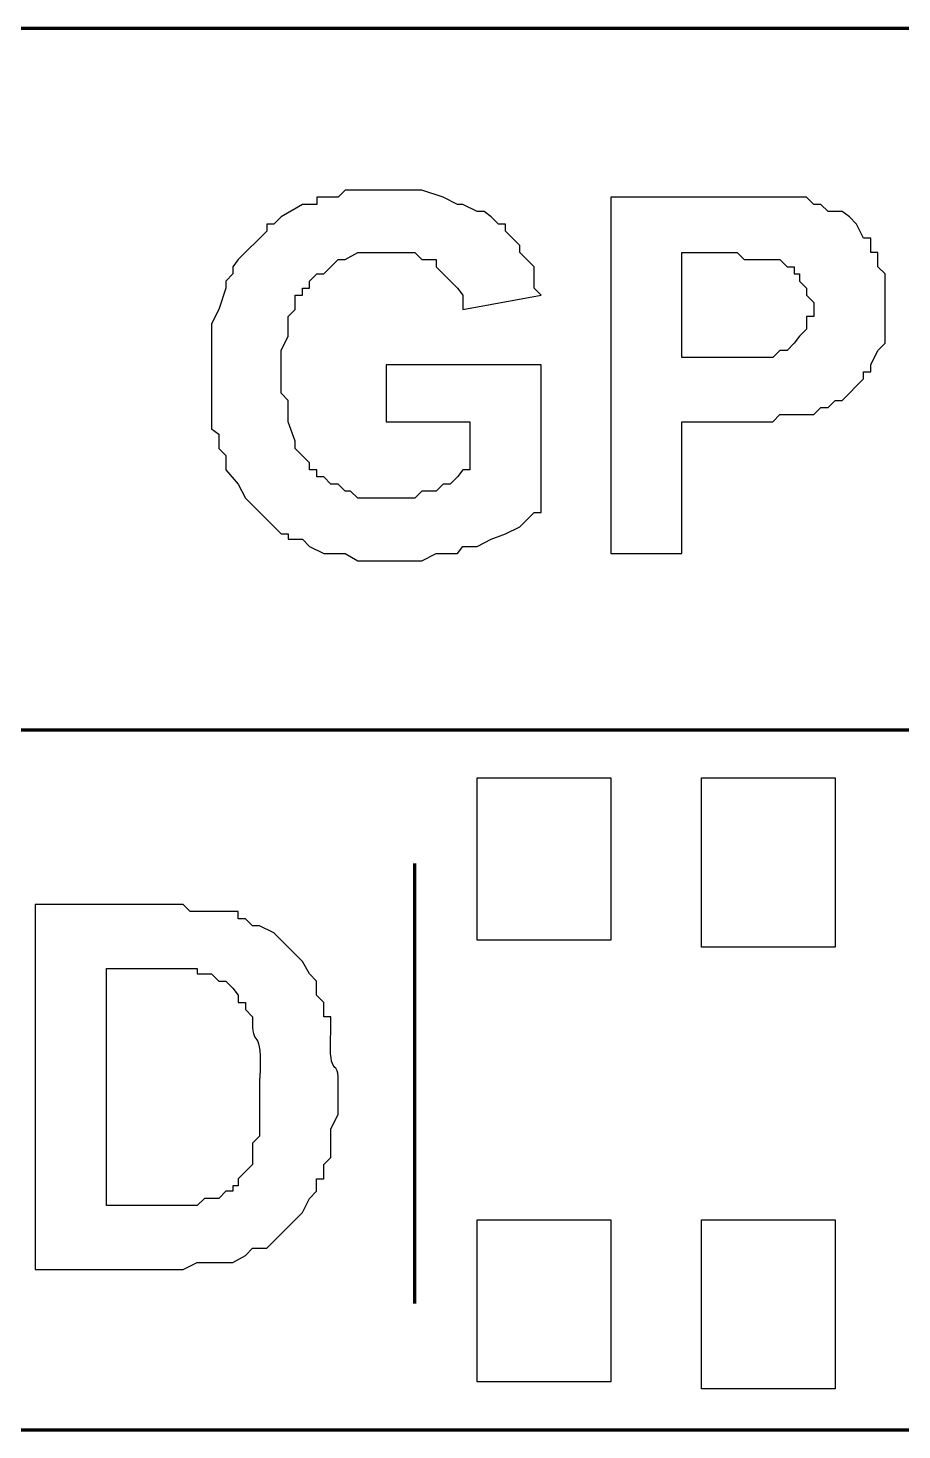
# Model space of a CAD drawing. Header units: millimetres. Extents: x -109 to -14.2, y -107.5 to -24.7.
# Drawn here: x -43.36 to -40.19, y -86.43 to -81.35 of the extents above; entities that cross this region are included whole.
import ezdxf

# ---------------------------------------------------------------- set-up
doc = ezdxf.new("R2010")
doc.units = ezdxf.units.MM
doc.header["$MEASUREMENT"] = 0
doc.layers.add('layer 1', color=7, linetype='Continuous')

msp = doc.modelspace()

# ---------------------------------------------------------------- linework, layer by layer
at = {"layer": 'layer 1', "color": 0, "lineweight": 80}
for points in [[(-46.6086, -81.3464), (-46.6086, -81.3464), (-37.9674, -81.3464), (-37.9674, -81.3464)], [(-46.6086, -83.889), (-46.6086, -83.889), (-37.9674, -83.889), (-37.9674, -83.889)], [(-46.6086, -86.4253), (-46.6086, -86.4253), (-37.9674, -86.4253), (-37.9674, -86.4253)]]:
    msp.add_open_spline(points, degree=3, dxfattribs=at)
at = {"layer": 'layer 1', "color": 0}
for points, knots in [([(-42.0589, -82.7726), (-42.0589, -82.7726), (-42.0589, -82.5661), (-42.0589, -82.5661), (-42.0589, -82.5661), (-42.0589, -82.5661), (-41.4974, -82.5661), (-41.4974, -82.5661), (-41.4974, -82.5661), (-41.4974, -82.5661), (-41.4974, -83.1017), (-41.4974, -83.1017), (-41.4974, -83.1017), (-41.4974, -83.1017), (-41.5232, -83.1017), (-41.5232, -83.1017), (-41.5232, -83.1017), (-41.5232, -83.1017), (-41.5749, -83.1533), (-41.5749, -83.1533), (-41.5749, -83.1533), (-41.5749, -83.1533), (-41.6265, -83.1792), (-41.6265, -83.1792), (-41.6265, -83.1792), (-41.6265, -83.1792), (-41.6781, -83.1985), (-41.6781, -83.1985), (-41.6781, -83.1985), (-41.6781, -83.1985), (-41.7297, -83.2243), (-41.7297, -83.2243), (-41.7297, -83.2243), (-41.7297, -83.2243), (-41.7814, -83.2243), (-41.7814, -83.2243), (-41.7814, -83.2243), (-41.7814, -83.2243), (-41.8008, -83.2501), (-41.8008, -83.2501), (-41.8008, -83.2501), (-41.8008, -83.2501), (-41.8782, -83.2501), (-41.8782, -83.2501), (-41.8782, -83.2501), (-41.8782, -83.2501), (-41.9298, -83.276), (-41.9298, -83.276), (-41.9298, -83.276), (-41.9298, -83.276), (-42.1621, -83.276), (-42.1621, -83.276), (-42.1621, -83.276), (-42.1621, -83.276), (-42.2073, -83.2501), (-42.2073, -83.2501), (-42.2073, -83.2501), (-42.2073, -83.2501), (-42.2848, -83.2501), (-42.2848, -83.2501), (-42.2848, -83.2501), (-42.2848, -83.2501), (-42.3364, -83.2243), (-42.3364, -83.2243), (-42.3364, -83.2243), (-42.3364, -83.2243), (-42.3622, -83.1985), (-42.3622, -83.1985), (-42.3622, -83.1985), (-42.3622, -83.1985), (-42.4138, -83.1985), (-42.4138, -83.1985), (-42.4138, -83.1985), (-42.4138, -83.1985), (-42.4138, -83.1792), (-42.4138, -83.1792), (-42.4138, -83.1792), (-42.4138, -83.1792), (-42.4396, -83.1792), (-42.4396, -83.1792), (-42.4396, -83.1792), (-42.4396, -83.1792), (-42.5687, -83.0501), (-42.5687, -83.0501), (-42.5687, -83.0501), (-42.5687, -83.0501), (-42.5945, -82.9985), (-42.5945, -82.9985), (-42.5945, -82.9985), (-42.5945, -82.9985), (-42.6397, -82.9468), (-42.6397, -82.9468), (-42.6397, -82.9468), (-42.6397, -82.9468), (-42.6397, -82.8952), (-42.6397, -82.8952), (-42.6397, -82.8952), (-42.6397, -82.8952), (-42.6655, -82.8694), (-42.6655, -82.8694), (-42.6655, -82.8694), (-42.6655, -82.8694), (-42.6655, -82.8177), (-42.6655, -82.8177), (-42.6655, -82.8177), (-42.6655, -82.8177), (-42.6913, -82.7984), (-42.6913, -82.7984), (-42.6913, -82.7984), (-42.6913, -82.7984), (-42.6913, -82.6693), (-42.6913, -82.6693), (-42.6913, -82.6693), (-42.6913, -82.5854), (-42.6913, -82.5015), (-42.6913, -82.4176), (-42.6913, -82.4176), (-42.6913, -82.4176), (-42.6655, -82.366), (-42.6655, -82.366), (-42.6655, -82.366), (-42.6655, -82.366), (-42.6397, -82.2886), (-42.6397, -82.2886), (-42.6397, -82.2886), (-42.6397, -82.2886), (-42.6397, -82.2628), (-42.6397, -82.2628), (-42.6397, -82.2628), (-42.6397, -82.2628), (-42.6139, -82.2369), (-42.6139, -82.2369), (-42.6139, -82.2369), (-42.6139, -82.2369), (-42.6139, -82.2111), (-42.6139, -82.2111), (-42.6139, -82.2111), (-42.6139, -82.2111), (-42.5945, -82.1853), (-42.5945, -82.1853), (-42.5945, -82.1853), (-42.5945, -82.1853), (-42.4913, -82.0821), (-42.4913, -82.0821), (-42.4913, -82.0821), (-42.4913, -82.0821), (-42.4913, -82.0563), (-42.4913, -82.0563), (-42.4913, -82.0563), (-42.4913, -82.0563), (-42.4654, -82.0563), (-42.4654, -82.0563), (-42.4654, -82.0563), (-42.4654, -82.0563), (-42.4396, -82.0304), (-42.4396, -82.0304), (-42.4396, -82.0304), (-42.4396, -82.0304), (-42.3622, -81.9853), (-42.3622, -81.9853), (-42.3622, -81.9853), (-42.3622, -81.9853), (-42.3106, -81.9853), (-42.3106, -81.9853), (-42.3106, -81.9853), (-42.3106, -81.9853), (-42.3106, -81.9595), (-42.3106, -81.9595), (-42.3106, -81.9595), (-42.3106, -81.9595), (-42.2331, -81.9595), (-42.2331, -81.9595), (-42.2331, -81.9595), (-42.2331, -81.9595), (-42.2073, -81.9336), (-42.2073, -81.9336), (-42.2073, -81.9336), (-42.2073, -81.9336), (-41.9298, -81.9336), (-41.9298, -81.9336), (-41.9298, -81.9336), (-41.9298, -81.9336), (-41.8524, -81.9595), (-41.8524, -81.9595), (-41.8524, -81.9595), (-41.8524, -81.9595), (-41.8008, -81.9853), (-41.8008, -81.9853), (-41.8008, -81.9853), (-41.8008, -81.9853), (-41.7814, -81.9853), (-41.7814, -81.9853), (-41.7814, -81.9853), (-41.7814, -81.9853), (-41.7297, -82.0111), (-41.7297, -82.0111), (-41.7297, -82.0111), (-41.7297, -82.0111), (-41.7039, -82.0111), (-41.7039, -82.0111), (-41.7039, -82.0111), (-41.7039, -82.0111), (-41.6781, -82.0304), (-41.6781, -82.0304), (-41.6781, -82.0304), (-41.6781, -82.0304), (-41.6523, -82.0563), (-41.6523, -82.0563), (-41.6523, -82.0563), (-41.6523, -82.0563), (-41.6265, -82.0563), (-41.6265, -82.0563), (-41.6265, -82.0563), (-41.6265, -82.0563), (-41.6265, -82.0821), (-41.6265, -82.0821), (-41.6265, -82.0821), (-41.6265, -82.0821), (-41.5749, -82.1337), (-41.5749, -82.1337), (-41.5749, -82.1337), (-41.5749, -82.1337), (-41.5749, -82.1595), (-41.5749, -82.1595), (-41.5749, -82.1595), (-41.5749, -82.1595), (-41.5232, -82.2111), (-41.5232, -82.2111), (-41.5232, -82.2111), (-41.5232, -82.2111), (-41.5232, -82.2886), (-41.5232, -82.2886), (-41.5232, -82.2886), (-41.5232, -82.2886), (-41.4974, -82.3144), (-41.4974, -82.3144), (-41.4974, -82.3144), (-41.4974, -82.3144), (-41.7814, -82.366), (-41.7814, -82.366), (-41.7814, -82.366), (-41.7814, -82.366), (-41.7814, -82.3144), (-41.7814, -82.3144), (-41.7814, -82.3144), (-41.7814, -82.3144), (-41.8008, -82.2886), (-41.8008, -82.2886), (-41.8008, -82.2886), (-41.8008, -82.2886), (-41.8782, -82.2111), (-41.8782, -82.2111), (-41.8782, -82.2111), (-41.8782, -82.2111), (-41.8782, -82.1853), (-41.8782, -82.1853), (-41.8782, -82.1853), (-41.8782, -82.1853), (-41.9298, -82.1853), (-41.9298, -82.1853), (-41.9298, -82.1853), (-41.9298, -82.1853), (-41.9556, -82.1595), (-41.9556, -82.1595), (-41.9556, -82.1595), (-41.9556, -82.1595), (-42.1621, -82.1595), (-42.1621, -82.1595), (-42.1621, -82.1595), (-42.1621, -82.1595), (-42.2073, -82.1853), (-42.2073, -82.1853), (-42.2073, -82.1853), (-42.2073, -82.1853), (-42.2331, -82.1853), (-42.2331, -82.1853), (-42.2331, -82.1853), (-42.2331, -82.1853), (-42.2848, -82.2369), (-42.2848, -82.2369), (-42.2848, -82.2369), (-42.2848, -82.2369), (-42.3106, -82.2369), (-42.3106, -82.2369), (-42.3106, -82.2369), (-42.3106, -82.2369), (-42.3364, -82.2628), (-42.3364, -82.2628), (-42.3364, -82.2628), (-42.3364, -82.2628), (-42.3364, -82.2886), (-42.3364, -82.2886), (-42.3364, -82.2886), (-42.3364, -82.2886), (-42.3622, -82.2886), (-42.3622, -82.2886), (-42.3622, -82.2886), (-42.3622, -82.2886), (-42.3622, -82.3144), (-42.3622, -82.3144), (-42.3622, -82.3144), (-42.3622, -82.3144), (-42.388, -82.3144), (-42.388, -82.3144), (-42.388, -82.3144), (-42.388, -82.3144), (-42.388, -82.366), (-42.388, -82.366), (-42.388, -82.366), (-42.388, -82.366), (-42.4138, -82.3918), (-42.4138, -82.3918), (-42.4138, -82.3918), (-42.4138, -82.3918), (-42.4138, -82.4628), (-42.4138, -82.4628), (-42.4138, -82.4628), (-42.4138, -82.4628), (-42.4396, -82.5144), (-42.4396, -82.5144), (-42.4396, -82.5144), (-42.4396, -82.5144), (-42.4396, -82.6693), (-42.4396, -82.6693), (-42.4396, -82.6693), (-42.4396, -82.6693), (-42.4138, -82.6952), (-42.4138, -82.6952), (-42.4138, -82.6952), (-42.4138, -82.6952), (-42.4138, -82.7726), (-42.4138, -82.7726), (-42.4138, -82.7726), (-42.4138, -82.7726), (-42.388, -82.8436), (-42.388, -82.8436), (-42.388, -82.8436), (-42.388, -82.8436), (-42.388, -82.8694), (-42.388, -82.8694), (-42.388, -82.8694), (-42.388, -82.8694), (-42.3364, -82.921), (-42.3364, -82.921), (-42.3364, -82.921), (-42.3364, -82.921), (-42.3364, -82.9468), (-42.3364, -82.9468), (-42.3364, -82.9468), (-42.3364, -82.9468), (-42.3106, -82.9468), (-42.3106, -82.9468), (-42.3106, -82.9468), (-42.3106, -82.9468), (-42.3106, -82.9726), (-42.3106, -82.9726), (-42.3106, -82.9726), (-42.3106, -82.9726), (-42.2848, -82.9726), (-42.2848, -82.9726), (-42.2848, -82.9726), (-42.2848, -82.9726), (-42.2589, -82.9985), (-42.2589, -82.9985), (-42.2589, -82.9985), (-42.2589, -82.9985), (-42.2331, -82.9985), (-42.2331, -82.9985), (-42.2331, -82.9985), (-42.2331, -82.9985), (-42.2073, -83.0243), (-42.2073, -83.0243), (-42.2073, -83.0243), (-42.2073, -83.0243), (-42.188, -83.0243), (-42.188, -83.0243), (-42.188, -83.0243), (-42.188, -83.0243), (-42.1621, -83.0501), (-42.1621, -83.0501), (-42.1621, -83.0501), (-42.1621, -83.0501), (-41.9556, -83.0501), (-41.9556, -83.0501), (-41.9556, -83.0501), (-41.9556, -83.0501), (-41.9298, -83.0243), (-41.9298, -83.0243), (-41.9298, -83.0243), (-41.9298, -83.0243), (-41.8782, -83.0243), (-41.8782, -83.0243), (-41.8782, -83.0243), (-41.8782, -83.0243), (-41.8524, -82.9985), (-41.8524, -82.9985), (-41.8524, -82.9985), (-41.8524, -82.9985), (-41.8265, -82.9985), (-41.8265, -82.9985), (-41.8265, -82.9985), (-41.8265, -82.9985), (-41.8008, -82.9726), (-41.8008, -82.9726), (-41.8008, -82.9726), (-41.8008, -82.9726), (-41.7814, -82.9468), (-41.7814, -82.9468), (-41.7814, -82.9468), (-41.7814, -82.9468), (-41.7556, -82.9468), (-41.7556, -82.9468), (-41.7556, -82.9468), (-41.7556, -82.9468), (-41.7556, -82.7726), (-41.7556, -82.7726), (-41.7556, -82.7726), (-41.7556, -82.7726), (-42.0589, -82.7726), (-42.0589, -82.7726)], [0, 0, 0, 0, 0.009434, 0.009434, 0.009434, 0.009434, 0.018868, 0.018868, 0.018868, 0.018868, 0.028302, 0.028302, 0.028302, 0.028302, 0.037736, 0.037736, 0.037736, 0.037736, 0.04717, 0.04717, 0.04717, 0.04717, 0.056604, 0.056604, 0.056604, 0.056604, 0.066038, 0.066038, 0.066038, 0.066038, 0.075472, 0.075472, 0.075472, 0.075472, 0.084906, 0.084906, 0.084906, 0.084906, 0.09434, 0.09434, 0.09434, 0.09434, 0.103774, 0.103774, 0.103774, 0.103774, 0.113208, 0.113208, 0.113208, 0.113208, 0.122642, 0.122642, 0.122642, 0.122642, 0.132075, 0.132075, 0.132075, 0.132075, 0.141509, 0.141509, 0.141509, 0.141509, 0.150943, 0.150943, 0.150943, 0.150943, 0.160377, 0.160377, 0.160377, 0.160377, 0.169811, 0.169811, 0.169811, 0.169811, 0.179245, 0.179245, 0.179245, 0.179245, 0.188679, 0.188679, 0.188679, 0.188679, 0.198113, 0.198113, 0.198113, 0.198113, 0.207547, 0.207547, 0.207547, 0.207547, 0.216981, 0.216981, 0.216981, 0.216981, 0.226415, 0.226415, 0.226415, 0.226415, 0.235849, 0.235849, 0.235849, 0.235849, 0.245283, 0.245283, 0.245283, 0.245283, 0.254717, 0.254717, 0.254717, 0.254717, 0.264151, 0.264151, 0.264151, 0.264151, 0.273585, 0.273585, 0.273585, 0.273585, 0.283019, 0.283019, 0.283019, 0.283019, 0.292453, 0.292453, 0.292453, 0.292453, 0.301887, 0.301887, 0.301887, 0.301887, 0.311321, 0.311321, 0.311321, 0.311321, 0.320755, 0.320755, 0.320755, 0.320755, 0.330189, 0.330189, 0.330189, 0.330189, 0.339623, 0.339623, 0.339623, 0.339623, 0.349057, 0.349057, 0.349057, 0.349057, 0.358491, 0.358491, 0.358491, 0.358491, 0.367925, 0.367925, 0.367925, 0.367925, 0.377358, 0.377358, 0.377358, 0.377359, 0.386792, 0.386792, 0.386792, 0.386792, 0.396226, 0.396226, 0.396226, 0.396226, 0.40566, 0.40566, 0.40566, 0.40566, 0.415094, 0.415094, 0.415094, 0.415094, 0.424528, 0.424528, 0.424528, 0.424528, 0.433962, 0.433962, 0.433962, 0.433962, 0.443396, 0.443396, 0.443396, 0.443396, 0.45283, 0.45283, 0.45283, 0.45283, 0.462264, 0.462264, 0.462264, 0.462264, 0.471698, 0.471698, 0.471698, 0.471698, 0.481132, 0.481132, 0.481132, 0.481132, 0.490566, 0.490566, 0.490566, 0.490566, 0.5, 0.5, 0.5, 0.5, 0.509434, 0.509434, 0.509434, 0.509434, 0.518868, 0.518868, 0.518868, 0.518868, 0.528302, 0.528302, 0.528302, 0.528302, 0.537736, 0.537736, 0.537736, 0.537736, 0.54717, 0.54717, 0.54717, 0.54717, 0.556604, 0.556604, 0.556604, 0.556604, 0.566038, 0.566038, 0.566038, 0.566038, 0.575472, 0.575472, 0.575472, 0.575472, 0.584906, 0.584906, 0.584906, 0.584906, 0.59434, 0.59434, 0.59434, 0.59434, 0.603774, 0.603774, 0.603774, 0.603774, 0.613208, 0.613208, 0.613208, 0.613208, 0.622642, 0.622642, 0.622642, 0.622642, 0.632075, 0.632075, 0.632075, 0.632075, 0.641509, 0.641509, 0.641509, 0.641509, 0.650943, 0.650943, 0.650943, 0.650943, 0.660377, 0.660377, 0.660377, 0.660377, 0.669811, 0.669811, 0.669811, 0.669811, 0.679245, 0.679245, 0.679245, 0.679245, 0.688679, 0.688679, 0.688679, 0.688679, 0.698113, 0.698113, 0.698113, 0.698113, 0.707547, 0.707547, 0.707547, 0.707547, 0.716981, 0.716981, 0.716981, 0.716981, 0.726415, 0.726415, 0.726415, 0.726415, 0.735849, 0.735849, 0.735849, 0.735849, 0.745283, 0.745283, 0.745283, 0.745283, 0.754717, 0.754717, 0.754717, 0.754717, 0.764151, 0.764151, 0.764151, 0.764151, 0.773585, 0.773585, 0.773585, 0.773585, 0.783019, 0.783019, 0.783019, 0.783019, 0.792453, 0.792453, 0.792453, 0.792453, 0.801887, 0.801887, 0.801887, 0.801887, 0.811321, 0.811321, 0.811321, 0.811321, 0.820755, 0.820755, 0.820755, 0.820755, 0.830189, 0.830189, 0.830189, 0.830189, 0.839623, 0.839623, 0.839623, 0.839623, 0.849057, 0.849057, 0.849057, 0.849057, 0.858491, 0.858491, 0.858491, 0.858491, 0.867925, 0.867925, 0.867925, 0.867925, 0.877358, 0.877358, 0.877358, 0.877359, 0.886792, 0.886792, 0.886792, 0.886792, 0.896226, 0.896226, 0.896226, 0.896226, 0.90566, 0.90566, 0.90566, 0.90566, 0.915094, 0.915094, 0.915094, 0.915094, 0.924528, 0.924528, 0.924528, 0.924528, 0.933962, 0.933962, 0.933962, 0.933962, 0.943396, 0.943396, 0.943396, 0.943396, 0.95283, 0.95283, 0.95283, 0.95283, 0.962264, 0.962264, 0.962264, 0.962264, 0.971698, 0.971698, 0.971698, 0.971698, 0.981132, 0.981132, 0.981132, 0.981132, 1, 1, 1, 1]), ([(-41.2457, -83.2501), (-41.2457, -83.2501), (-41.2457, -81.9595), (-41.2457, -81.9595), (-41.2457, -81.9595), (-41.2457, -81.9595), (-40.7875, -81.9595), (-40.7875, -81.9595), (-40.7875, -81.9595), (-40.7359, -81.9595), (-40.6843, -81.9595), (-40.6327, -81.9595), (-40.6327, -81.9595), (-40.6327, -81.9595), (-40.5359, -81.9595), (-40.5359, -81.9595), (-40.5359, -81.9595), (-40.5359, -81.9595), (-40.51, -81.9853), (-40.51, -81.9853), (-40.51, -81.9853), (-40.51, -81.9853), (-40.4842, -81.9853), (-40.4842, -81.9853), (-40.4842, -81.9853), (-40.4842, -81.9853), (-40.4584, -82.0111), (-40.4584, -82.0111), (-40.4584, -82.0111), (-40.4584, -82.0111), (-40.4068, -82.0111), (-40.4068, -82.0111), (-40.4068, -82.0111), (-40.4068, -82.0111), (-40.381, -82.0304), (-40.381, -82.0304), (-40.381, -82.0304), (-40.381, -82.0304), (-40.3552, -82.0563), (-40.3552, -82.0563), (-40.3552, -82.0563), (-40.3552, -82.0563), (-40.3294, -82.1079), (-40.3294, -82.1079), (-40.3294, -82.1079), (-40.3294, -82.1079), (-40.3035, -82.1079), (-40.3035, -82.1079), (-40.3035, -82.1079), (-40.3035, -82.1079), (-40.3035, -82.1595), (-40.3035, -82.1595), (-40.3035, -82.1595), (-40.3035, -82.1595), (-40.2777, -82.1595), (-40.2777, -82.1595), (-40.2777, -82.1595), (-40.2777, -82.1595), (-40.2777, -82.2111), (-40.2777, -82.2111), (-40.2777, -82.2111), (-40.2777, -82.2111), (-40.2519, -82.2369), (-40.2519, -82.2369), (-40.2519, -82.2369), (-40.2519, -82.2369), (-40.2519, -82.4886), (-40.2519, -82.4886), (-40.2519, -82.4886), (-40.2519, -82.4886), (-40.2777, -82.5144), (-40.2777, -82.5144), (-40.2777, -82.5144), (-40.2777, -82.5144), (-40.3035, -82.5661), (-40.3035, -82.5661), (-40.3035, -82.5661), (-40.3035, -82.5661), (-40.3035, -82.5919), (-40.3035, -82.5919), (-40.3035, -82.5919), (-40.3035, -82.5919), (-40.3294, -82.5919), (-40.3294, -82.5919), (-40.3294, -82.5919), (-40.3294, -82.5919), (-40.3294, -82.6177), (-40.3294, -82.6177), (-40.3294, -82.6177), (-40.3294, -82.6177), (-40.4068, -82.6952), (-40.4068, -82.6952), (-40.4068, -82.6952), (-40.4068, -82.6952), (-40.4326, -82.6952), (-40.4326, -82.6952), (-40.4326, -82.6952), (-40.4326, -82.6952), (-40.4584, -82.7209), (-40.4584, -82.7209), (-40.4584, -82.7209), (-40.4584, -82.7209), (-40.4842, -82.7209), (-40.4842, -82.7209), (-40.4842, -82.7209), (-40.4842, -82.7209), (-40.51, -82.7468), (-40.51, -82.7468), (-40.51, -82.7468), (-40.51, -82.7468), (-40.6327, -82.7468), (-40.6327, -82.7468), (-40.6327, -82.7468), (-40.6327, -82.7468), (-40.6585, -82.7726), (-40.6585, -82.7726), (-40.6585, -82.7726), (-40.6585, -82.7726), (-40.9876, -82.7726), (-40.9876, -82.7726), (-40.9876, -82.7726), (-40.9876, -82.7726), (-40.9876, -83.2501), (-40.9876, -83.2501), (-40.9876, -83.2501), (-40.9876, -83.2501), (-41.2457, -83.2501), (-41.2457, -83.2501)], [0, 0, 0, 0, 0.030303, 0.030303, 0.030303, 0.030303, 0.060606, 0.060606, 0.060606, 0.060606, 0.090909, 0.090909, 0.090909, 0.090909, 0.121212, 0.121212, 0.121212, 0.121212, 0.151515, 0.151515, 0.151515, 0.151515, 0.181818, 0.181818, 0.181818, 0.181818, 0.212121, 0.212121, 0.212121, 0.212121, 0.242424, 0.242424, 0.242424, 0.242424, 0.272727, 0.272727, 0.272727, 0.272727, 0.30303, 0.30303, 0.30303, 0.30303, 0.333333, 0.333333, 0.333333, 0.333333, 0.363636, 0.363636, 0.363636, 0.363636, 0.393939, 0.393939, 0.393939, 0.393939, 0.424242, 0.424242, 0.424242, 0.424242, 0.454545, 0.454545, 0.454545, 0.454545, 0.484848, 0.484848, 0.484848, 0.484848, 0.515152, 0.515152, 0.515152, 0.515152, 0.545455, 0.545455, 0.545455, 0.545455, 0.575758, 0.575758, 0.575758, 0.575758, 0.606061, 0.606061, 0.606061, 0.606061, 0.636364, 0.636364, 0.636364, 0.636364, 0.666667, 0.666667, 0.666667, 0.666667, 0.69697, 0.69697, 0.69697, 0.69697, 0.727273, 0.727273, 0.727273, 0.727273, 0.757576, 0.757576, 0.757576, 0.757576, 0.787879, 0.787879, 0.787879, 0.787879, 0.818182, 0.818182, 0.818182, 0.818182, 0.848485, 0.848485, 0.848485, 0.848485, 0.878788, 0.878788, 0.878788, 0.878788, 0.909091, 0.909091, 0.909091, 0.909091, 0.939394, 0.939394, 0.939394, 0.939394, 1, 1, 1, 1]), ([(-40.9876, -82.1595), (-40.9876, -82.1595), (-40.9876, -82.5403), (-40.9876, -82.5403), (-40.9876, -82.5403), (-40.9876, -82.5403), (-40.6585, -82.5403), (-40.6585, -82.5403), (-40.6585, -82.5403), (-40.6585, -82.5403), (-40.6327, -82.5144), (-40.6327, -82.5144), (-40.6327, -82.5144), (-40.6327, -82.5144), (-40.6068, -82.5144), (-40.6068, -82.5144), (-40.6068, -82.5144), (-40.6068, -82.5144), (-40.581, -82.4886), (-40.581, -82.4886), (-40.581, -82.4886), (-40.581, -82.4886), (-40.5617, -82.4628), (-40.5617, -82.4628), (-40.5617, -82.4628), (-40.5617, -82.4628), (-40.5359, -82.437), (-40.5359, -82.437), (-40.5359, -82.437), (-40.5359, -82.437), (-40.5359, -82.3918), (-40.5359, -82.3918), (-40.5359, -82.3918), (-40.5359, -82.3918), (-40.51, -82.3918), (-40.51, -82.3918), (-40.51, -82.3918), (-40.51, -82.3918), (-40.51, -82.3402), (-40.51, -82.3402), (-40.51, -82.3402), (-40.51, -82.3402), (-40.5359, -82.3144), (-40.5359, -82.3144), (-40.5359, -82.3144), (-40.5359, -82.3144), (-40.5359, -82.2886), (-40.5359, -82.2886), (-40.5359, -82.2886), (-40.5359, -82.2886), (-40.5617, -82.2628), (-40.5617, -82.2628), (-40.5617, -82.2628), (-40.5617, -82.2628), (-40.5617, -82.2369), (-40.5617, -82.2369), (-40.5617, -82.2369), (-40.5617, -82.2369), (-40.581, -82.2369), (-40.581, -82.2369), (-40.581, -82.2369), (-40.581, -82.2369), (-40.581, -82.2111), (-40.581, -82.2111), (-40.581, -82.2111), (-40.581, -82.2111), (-40.6068, -82.2111), (-40.6068, -82.2111), (-40.6068, -82.2111), (-40.6068, -82.2111), (-40.6327, -82.1853), (-40.6327, -82.1853), (-40.6327, -82.1853), (-40.6327, -82.1853), (-40.7617, -82.1853), (-40.7617, -82.1853), (-40.7617, -82.1853), (-40.7617, -82.1853), (-40.7875, -82.1595), (-40.7875, -82.1595), (-40.7875, -82.1595), (-40.7875, -82.1595), (-40.865, -82.1595), (-40.865, -82.1595), (-40.865, -82.1595), (-40.865, -82.1595), (-40.9876, -82.1595), (-40.9876, -82.1595)], [0, 0, 0, 0, 0.043478, 0.043478, 0.043478, 0.043478, 0.086957, 0.086957, 0.086957, 0.086957, 0.130435, 0.130435, 0.130435, 0.130435, 0.173913, 0.173913, 0.173913, 0.173913, 0.217391, 0.217391, 0.217391, 0.217391, 0.26087, 0.26087, 0.26087, 0.26087, 0.304348, 0.304348, 0.304348, 0.304348, 0.347826, 0.347826, 0.347826, 0.347826, 0.391304, 0.391304, 0.391304, 0.391304, 0.434783, 0.434783, 0.434783, 0.434783, 0.478261, 0.478261, 0.478261, 0.478261, 0.521739, 0.521739, 0.521739, 0.521739, 0.565217, 0.565217, 0.565217, 0.565217, 0.608696, 0.608696, 0.608696, 0.608696, 0.652174, 0.652174, 0.652174, 0.652174, 0.695652, 0.695652, 0.695652, 0.695652, 0.73913, 0.73913, 0.73913, 0.73913, 0.782609, 0.782609, 0.782609, 0.782609, 0.826087, 0.826087, 0.826087, 0.826087, 0.869565, 0.869565, 0.869565, 0.869565, 0.913043, 0.913043, 0.913043, 0.913043, 1, 1, 1, 1]), ([(-46.6086, -83.889), (-46.6086, -83.889), (-46.6086, -86.4253), (-46.6086, -86.4253), (-46.6086, -86.4253), (-46.6086, -86.4253), (-37.7157, -86.4253), (-37.7157, -86.4253), (-37.7157, -86.4253), (-37.7157, -86.4253), (-37.7157, -83.889), (-37.7157, -83.889), (-37.7157, -83.889), (-37.7157, -83.889), (-46.6086, -83.889), (-46.6086, -83.889)], [0, 0, 0, 0, 0.2, 0.2, 0.2, 0.2, 0.4, 0.4, 0.4, 0.4, 0.6, 0.6, 0.6, 0.6, 1, 1, 1, 1]), ([(-41.7297, -84.0633), (-41.7297, -84.0633), (-41.7297, -84.6506), (-41.7297, -84.6506), (-41.7297, -84.6506), (-41.7297, -84.6506), (-41.2457, -84.6506), (-41.2457, -84.6506), (-41.2457, -84.6506), (-41.2457, -84.6506), (-41.2457, -84.0633), (-41.2457, -84.0633), (-41.2457, -84.0633), (-41.2457, -84.0633), (-41.7297, -84.0633), (-41.7297, -84.0633)], [0, 0, 0, 0, 0.2, 0.2, 0.2, 0.2, 0.4, 0.4, 0.4, 0.4, 0.6, 0.6, 0.6, 0.6, 1, 1, 1, 1]), ([(-40.9167, -84.0633), (-40.9167, -84.0633), (-40.9167, -84.6764), (-40.9167, -84.6764), (-40.9167, -84.6764), (-40.9167, -84.6764), (-40.4327, -84.6764), (-40.4327, -84.6764), (-40.4327, -84.6764), (-40.4327, -84.6764), (-40.4327, -84.0633), (-40.4327, -84.0633), (-40.4327, -84.0633), (-40.4327, -84.0633), (-40.9167, -84.0633), (-40.9167, -84.0633)], [0, 0, 0, 0, 0.2, 0.2, 0.2, 0.2, 0.4, 0.4, 0.4, 0.4, 0.6, 0.6, 0.6, 0.6, 1, 1, 1, 1]), ([(-43.3303, -84.5215), (-43.3303, -84.5215), (-42.7947, -84.5215), (-42.7947, -84.5215), (-42.7947, -84.5215), (-42.7947, -84.5215), (-42.7689, -84.5473), (-42.7689, -84.5473), (-42.7689, -84.5473), (-42.7689, -84.5473), (-42.5946, -84.5473), (-42.5946, -84.5473), (-42.5946, -84.5473), (-42.5946, -84.5473), (-42.5946, -84.5731), (-42.5946, -84.5731), (-42.5946, -84.5731), (-42.5946, -84.5731), (-42.5688, -84.5731), (-42.5688, -84.5731), (-42.5688, -84.5731), (-42.5688, -84.5731), (-42.543, -84.5989), (-42.543, -84.5989), (-42.543, -84.5989), (-42.543, -84.5989), (-42.5172, -84.5989), (-42.5172, -84.5989), (-42.5172, -84.5989), (-42.5172, -84.5989), (-42.4656, -84.6247), (-42.4656, -84.6247), (-42.4656, -84.6247), (-42.4656, -84.6247), (-42.3623, -84.728), (-42.3623, -84.728), (-42.3623, -84.728), (-42.3623, -84.728), (-42.3365, -84.7732), (-42.3365, -84.7732), (-42.3365, -84.7732), (-42.3365, -84.7732), (-42.3107, -84.799), (-42.3107, -84.799), (-42.3107, -84.799), (-42.3107, -84.799), (-42.3107, -84.8506), (-42.3107, -84.8506), (-42.3107, -84.8506), (-42.3107, -84.8506), (-42.2849, -84.8764), (-42.2849, -84.8764), (-42.2849, -84.8764), (-42.2849, -84.8764), (-42.2849, -84.928), (-42.2849, -84.928), (-42.2849, -84.928), (-42.2849, -84.928), (-42.259, -84.928), (-42.259, -84.928), (-42.259, -84.928), (-42.259, -84.928), (-42.259, -84.9797), (-42.259, -84.9797), (-42.259, -84.9797), (-42.2695, -85.1788), (-42.2265, -85.0568), (-42.2332, -85.1797), (-42.2332, -85.1797), (-42.2332, -85.1797), (-42.2332, -85.283), (-42.2332, -85.283), (-42.2332, -85.283), (-42.2332, -85.283), (-42.259, -85.3346), (-42.259, -85.3346), (-42.259, -85.3346), (-42.259, -85.3346), (-42.259, -85.4379), (-42.259, -85.4379), (-42.259, -85.4379), (-42.259, -85.4379), (-42.2849, -85.4637), (-42.2849, -85.4637), (-42.2849, -85.4637), (-42.2849, -85.4637), (-42.2849, -85.5153), (-42.2849, -85.5153), (-42.2849, -85.5153), (-42.2849, -85.5153), (-42.3107, -85.5153), (-42.3107, -85.5153), (-42.3107, -85.5153), (-42.3107, -85.5153), (-42.3107, -85.5605), (-42.3107, -85.5605), (-42.3107, -85.5605), (-42.3107, -85.5605), (-42.3365, -85.5863), (-42.3365, -85.5863), (-42.3365, -85.5863), (-42.3365, -85.5863), (-42.3623, -85.6379), (-42.3623, -85.6379), (-42.3623, -85.6379), (-42.3623, -85.6379), (-42.4914, -85.767), (-42.4914, -85.767), (-42.4914, -85.767), (-42.4914, -85.767), (-42.543, -85.767), (-42.543, -85.767), (-42.543, -85.767), (-42.543, -85.767), (-42.5688, -85.7928), (-42.5688, -85.7928), (-42.5688, -85.7928), (-42.5688, -85.7928), (-42.614, -85.8186), (-42.614, -85.8186), (-42.614, -85.8186), (-42.614, -85.8186), (-42.743, -85.8186), (-42.743, -85.8186), (-42.743, -85.8186), (-42.743, -85.8186), (-42.7947, -85.8444), (-42.7947, -85.8444), (-42.7947, -85.8444), (-42.7947, -85.8444), (-43.3303, -85.8444), (-43.3303, -85.8444), (-43.3303, -85.8444), (-43.3303, -85.8444), (-43.3303, -84.5215), (-43.3303, -84.5215)], [0, 0, 0, 0, 0.028571, 0.028571, 0.028571, 0.028571, 0.057143, 0.057143, 0.057143, 0.057143, 0.085714, 0.085714, 0.085714, 0.085714, 0.114286, 0.114286, 0.114286, 0.114286, 0.142857, 0.142857, 0.142857, 0.142857, 0.171429, 0.171429, 0.171429, 0.171429, 0.2, 0.2, 0.2, 0.2, 0.228571, 0.228571, 0.228571, 0.228571, 0.257143, 0.257143, 0.257143, 0.257143, 0.285714, 0.285714, 0.285714, 0.285714, 0.314286, 0.314286, 0.314286, 0.314286, 0.342857, 0.342857, 0.342857, 0.342857, 0.371429, 0.371429, 0.371429, 0.371429, 0.4, 0.4, 0.4, 0.4, 0.428571, 0.428571, 0.428571, 0.428571, 0.457143, 0.457143, 0.457143, 0.457143, 0.485714, 0.485714, 0.485714, 0.485714, 0.514286, 0.514286, 0.514286, 0.514286, 0.542857, 0.542857, 0.542857, 0.542857, 0.571429, 0.571429, 0.571429, 0.571429, 0.6, 0.6, 0.6, 0.6, 0.628571, 0.628571, 0.628571, 0.628571, 0.657143, 0.657143, 0.657143, 0.657143, 0.685714, 0.685714, 0.685714, 0.685714, 0.714286, 0.714286, 0.714286, 0.714286, 0.742857, 0.742857, 0.742857, 0.742857, 0.771429, 0.771429, 0.771429, 0.771429, 0.8, 0.8, 0.8, 0.8, 0.828571, 0.828571, 0.828571, 0.828571, 0.857143, 0.857143, 0.857143, 0.857143, 0.885714, 0.885714, 0.885714, 0.885714, 0.914286, 0.914286, 0.914286, 0.914286, 0.942857, 0.942857, 0.942857, 0.942857, 1, 1, 1, 1]), ([(-43.0722, -84.7538), (-43.0722, -84.7538), (-43.0722, -85.6121), (-43.0722, -85.6121), (-43.0722, -85.6121), (-43.0722, -85.6121), (-42.743, -85.6121), (-42.743, -85.6121), (-42.743, -85.6121), (-42.743, -85.6121), (-42.7172, -85.5863), (-42.7172, -85.5863), (-42.7172, -85.5863), (-42.7172, -85.5863), (-42.6656, -85.5863), (-42.6656, -85.5863), (-42.6656, -85.5863), (-42.6656, -85.5863), (-42.6398, -85.5605), (-42.6398, -85.5605), (-42.6398, -85.5605), (-42.6398, -85.5605), (-42.614, -85.5605), (-42.614, -85.5605), (-42.614, -85.5605), (-42.614, -85.5605), (-42.614, -85.5411), (-42.614, -85.5411), (-42.614, -85.5411), (-42.614, -85.5411), (-42.5946, -85.5411), (-42.5946, -85.5411), (-42.5946, -85.5411), (-42.5946, -85.5411), (-42.5946, -85.5153), (-42.5946, -85.5153), (-42.5946, -85.5153), (-42.5946, -85.5153), (-42.543, -85.4637), (-42.543, -85.4637), (-42.543, -85.4637), (-42.543, -85.4637), (-42.543, -85.3863), (-42.543, -85.3863), (-42.543, -85.3863), (-42.543, -85.3863), (-42.5172, -85.3604), (-42.5172, -85.3604), (-42.5172, -85.3604), (-42.5172, -85.3604), (-42.5172, -85.1604), (-42.5172, -85.1604), (-42.5172, -85.1604), (-42.5046, -84.9435), (-42.5487, -85.0587), (-42.543, -84.928), (-42.543, -84.928), (-42.543, -84.928), (-42.5688, -84.9022), (-42.5688, -84.9022), (-42.5688, -84.9022), (-42.5688, -84.9022), (-42.5688, -84.8764), (-42.5688, -84.8764), (-42.5688, -84.8764), (-42.5688, -84.8764), (-42.5946, -84.8764), (-42.5946, -84.8764), (-42.5946, -84.8764), (-42.5946, -84.8764), (-42.5946, -84.8506), (-42.5946, -84.8506), (-42.5946, -84.8506), (-42.5946, -84.8506), (-42.614, -84.8248), (-42.614, -84.8248), (-42.614, -84.8248), (-42.614, -84.8248), (-42.6398, -84.799), (-42.6398, -84.799), (-42.6398, -84.799), (-42.6398, -84.799), (-42.6656, -84.799), (-42.6656, -84.799), (-42.6656, -84.799), (-42.6656, -84.799), (-42.6914, -84.7732), (-42.6914, -84.7732), (-42.6914, -84.7732), (-42.6914, -84.7732), (-42.743, -84.7732), (-42.743, -84.7732), (-42.743, -84.7732), (-42.743, -84.7732), (-42.743, -84.7538), (-42.743, -84.7538), (-42.743, -84.7538), (-42.743, -84.7538), (-42.7689, -84.7538), (-42.7689, -84.7538), (-42.7689, -84.7538), (-42.8205, -84.7538), (-42.8721, -84.7538), (-42.9237, -84.7538), (-42.9237, -84.7538), (-42.9237, -84.7538), (-42.9496, -84.7538), (-42.9496, -84.7538), (-42.9496, -84.7538), (-42.9496, -84.7538), (-43.0722, -84.7538), (-43.0722, -84.7538)], [0, 0, 0, 0, 0.034483, 0.034483, 0.034483, 0.034483, 0.068966, 0.068966, 0.068966, 0.068966, 0.103448, 0.103448, 0.103448, 0.103448, 0.137931, 0.137931, 0.137931, 0.137931, 0.172414, 0.172414, 0.172414, 0.172414, 0.206897, 0.206897, 0.206897, 0.206897, 0.241379, 0.241379, 0.241379, 0.241379, 0.275862, 0.275862, 0.275862, 0.275862, 0.310345, 0.310345, 0.310345, 0.310345, 0.344828, 0.344828, 0.344828, 0.344828, 0.37931, 0.37931, 0.37931, 0.37931, 0.413793, 0.413793, 0.413793, 0.413793, 0.448276, 0.448276, 0.448276, 0.448276, 0.482759, 0.482759, 0.482759, 0.482759, 0.517241, 0.517241, 0.517241, 0.517241, 0.551724, 0.551724, 0.551724, 0.551724, 0.586207, 0.586207, 0.586207, 0.586207, 0.62069, 0.62069, 0.62069, 0.62069, 0.655172, 0.655172, 0.655172, 0.655172, 0.689655, 0.689655, 0.689655, 0.689655, 0.724138, 0.724138, 0.724138, 0.724138, 0.758621, 0.758621, 0.758621, 0.758621, 0.793103, 0.793103, 0.793103, 0.793103, 0.827586, 0.827586, 0.827586, 0.827586, 0.862069, 0.862069, 0.862069, 0.862069, 0.896552, 0.896552, 0.896552, 0.896552, 0.931034, 0.931034, 0.931034, 0.931034, 1, 1, 1, 1]), ([(-41.7297, -85.6637), (-41.7297, -85.6637), (-41.7297, -86.251), (-41.7297, -86.251), (-41.7297, -86.251), (-41.7297, -86.251), (-41.2457, -86.251), (-41.2457, -86.251), (-41.2457, -86.251), (-41.2457, -86.251), (-41.2457, -85.6637), (-41.2457, -85.6637), (-41.2457, -85.6637), (-41.2457, -85.6637), (-41.7297, -85.6637), (-41.7297, -85.6637)], [0, 0, 0, 0, 0.2, 0.2, 0.2, 0.2, 0.4, 0.4, 0.4, 0.4, 0.6, 0.6, 0.6, 0.6, 1, 1, 1, 1]), ([(-40.9167, -85.6637), (-40.9167, -85.6637), (-40.9167, -86.2768), (-40.9167, -86.2768), (-40.9167, -86.2768), (-40.9167, -86.2768), (-40.4327, -86.2768), (-40.4327, -86.2768), (-40.4327, -86.2768), (-40.4327, -86.2768), (-40.4327, -85.6637), (-40.4327, -85.6637), (-40.4327, -85.6637), (-40.4327, -85.6637), (-40.9167, -85.6637), (-40.9167, -85.6637)], [0, 0, 0, 0, 0.2, 0.2, 0.2, 0.2, 0.4, 0.4, 0.4, 0.4, 0.6, 0.6, 0.6, 0.6, 1, 1, 1, 1])]:
    msp.add_open_spline(points, degree=3, knots=knots, dxfattribs=at)
at = {"layer": 'layer 1', "color": 0, "lineweight": 70}
msp.add_open_spline([(-41.9556, -85.9671), (-41.9556, -85.9671), (-41.9556, -84.373), (-41.9556, -84.373)], degree=3, dxfattribs=at)

doc.saveas('drawing.dxf')
